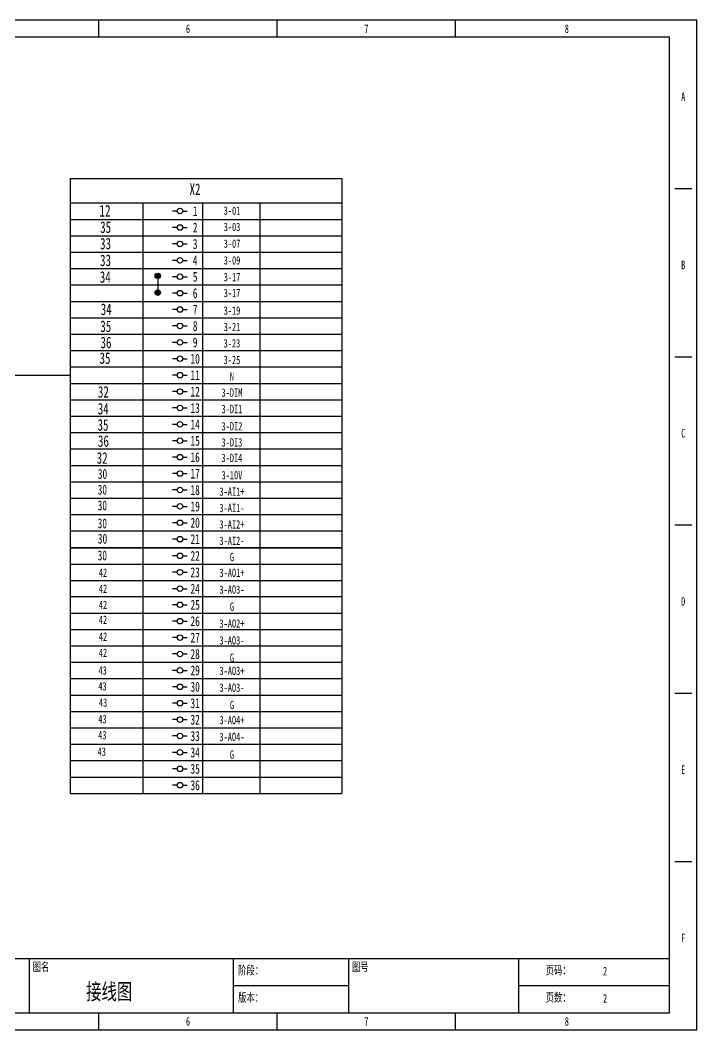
# Model space of a CAD drawing. Header units: millimetres. Extents: x 401220 to 2750366, y -101310 to 943175.
# Drawn here: x 1353266 to 1382618, y 390497 to 434274 of the extents above; entities that cross this region are included whole.
import ezdxf
from ezdxf.enums import TextEntityAlignment as Align

# ---------------------------------------------------------------- set-up
doc = ezdxf.new("R2010")
doc.units = ezdxf.units.MM
doc.styles.add('IDQSTYLE', font='NSimSun.ttf', dxfattribs={"width": 0.7})

msp = doc.modelspace()

# ---------------------------------------------------------------- hatches: boundary and pattern name
h = msp.add_hatch(color=256)
h.dxf.hatch_style = 1
h.paths.add_polyline_path([(1359347.79558, 423190.19194, 1), (1359116.82873, 423190.19194, 1)])
h = msp.add_hatch(color=256)
h.dxf.hatch_style = 1
h.paths.add_polyline_path([(1359347.79558, 422455.16772, 1), (1359116.82873, 422455.16772, 1)])

# ---------------------------------------------------------------- linework, layer by layer
at = {"ltscale": 4}
for p, q in [((1356676.72868, 433536.69009), (1356676.72868, 434273.6704)), ((1364415.02198, 433536.69009), (1364415.02198, 434273.6704)), ((1372153.31529, 433536.69009), (1372153.31529, 434273.6704)), ((1381660.36134, 426977.56529), (1382397.34166, 426977.56529)), ((1360075.81212, 425998.98723), (1359875.87917, 425998.98723)), ((1360315.73166, 425998.98723), (1360515.66461, 425998.98723)), ((1360075.81212, 425283.41753), (1359875.87917, 425283.41753)), ((1360315.73166, 425283.41753), (1360515.66461, 425283.41753)), ((1360075.8121, 424571.94402), (1359875.87915, 424571.94402)), ((1360315.73164, 424571.94402), (1360515.66459, 424571.94402)), ((1360075.81212, 423860.77456), (1359875.87917, 423860.77456)), ((1360315.73166, 423860.77456), (1360515.66461, 423860.77456)), ((1360075.81208, 423149.60509), (1359875.87913, 423149.60509)), ((1360315.73162, 423149.60509), (1360515.66457, 423149.60509)), ((1360075.8122, 422438.73967), (1359875.87925, 422438.73967)), ((1360315.73174, 422438.73967), (1360515.66468, 422438.73967)), ((1360075.81221, 421727.57021), (1359875.87927, 421727.57021)), ((1360315.73175, 421727.57021), (1360515.6647, 421727.57021)), ((1360075.8122, 421016.09671), (1359875.87925, 421016.09671)), ((1360315.73174, 421016.09671), (1360515.66468, 421016.09671)), ((1360075.81221, 420304.92724), (1359875.87927, 420304.92724)), ((1360315.73175, 420304.92724), (1360515.6647, 420304.92724)), ((1360075.81218, 419593.75778), (1359875.87923, 419593.75778)), ((1360315.73172, 419593.75778), (1360515.66467, 419593.75778)), ((1381660.36134, 419681.46018), (1382397.34166, 419681.46018)), ((1360075.8121, 418882.89236), (1359875.87915, 418882.89236)), ((1360315.73164, 418882.89236), (1360515.66459, 418882.89236)), ((1360075.81212, 418171.7229), (1359875.87917, 418171.7229)), ((1360315.73166, 418171.7229), (1360515.66461, 418171.7229)), ((1360075.8121, 417460.24939), (1359875.87915, 417460.24939)), ((1360315.73164, 417460.24939), (1360515.66459, 417460.24939)), ((1360075.81212, 416749.07993), (1359875.87917, 416749.07993)), ((1360315.73166, 416749.07993), (1360515.66461, 416749.07993)), ((1360075.81208, 416037.91047), (1359875.87913, 416037.91047)), ((1360315.73162, 416037.91047), (1360515.66457, 416037.91047)), ((1360075.8121, 415326.741), (1359875.87915, 415326.741)), ((1360315.73164, 415326.741), (1360515.66459, 415326.741)), ((1360075.81212, 414615.57154), (1359875.87917, 414615.57154)), ((1360315.73166, 414615.57154), (1360515.66461, 414615.57154)), ((1360075.81214, 413904.40208), (1359875.87919, 413904.40208)), ((1360315.73168, 413904.40208), (1360515.66463, 413904.40208)), ((1360075.81216, 413193.23262), (1359875.87921, 413193.23262)), ((1360315.7317, 413193.23262), (1360515.66465, 413193.23262)), ((1360075.81218, 412482.06315), (1359875.87923, 412482.06315)), ((1360315.73172, 412482.06315), (1360515.66467, 412482.06315)), ((1381660.36134, 412385.35507), (1382397.34166, 412385.35507)), ((1360075.8122, 411770.89369), (1359875.87925, 411770.89369)), ((1360315.73174, 411770.89369), (1360515.66468, 411770.89369)), ((1360075.81205, 411046.62434), (1359875.8791, 411046.62434)), ((1360315.73159, 411046.62434), (1360515.66454, 411046.62434)), ((1360075.81207, 410335.45488), (1359875.87912, 410335.45488)), ((1360315.73161, 410335.45488), (1360515.66456, 410335.45488)), ((1360075.81209, 409624.28541), (1359875.87914, 409624.28541)), ((1360315.73163, 409624.28541), (1360515.66458, 409624.28541)), ((1360075.81222, 408926.21622), (1359875.87927, 408926.21622)), ((1360315.73175, 408926.21622), (1360515.6647, 408926.21622)), ((1360075.81223, 408215.04676), (1359875.87928, 408215.04676)), ((1360315.73177, 408215.04676), (1360515.66472, 408215.04676)), ((1360075.81225, 407503.8773), (1359875.8793, 407503.8773)), ((1360315.73179, 407503.8773), (1360515.66474, 407503.8773)), ((1360075.81238, 406792.70783), (1359875.87943, 406792.70783)), ((1360315.73192, 406792.70783), (1360515.66487, 406792.70783)), ((1360075.8124, 406081.53837), (1359875.87945, 406081.53837)), ((1360315.73194, 406081.53837), (1360515.66489, 406081.53837)), ((1360075.81242, 405370.36891), (1359875.87947, 405370.36891)), ((1360315.73195, 405370.36891), (1360515.6649, 405370.36891)), ((1381660.36134, 405089.24995), (1382397.34166, 405089.24995)), ((1360075.81254, 404659.19945), (1359875.87959, 404659.19945)), ((1360315.73208, 404659.19945), (1360515.66503, 404659.19945)), ((1360075.81256, 403948.02998), (1359875.87961, 403948.02998)), ((1360315.7321, 403948.02998), (1360515.66505, 403948.02998)), ((1360075.81258, 403236.86052), (1359875.87963, 403236.86052)), ((1360315.73212, 403236.86052), (1360515.66507, 403236.86052)), ((1360075.8127, 402525.69106), (1359875.87975, 402525.69106)), ((1360315.73224, 402525.69106), (1360515.66519, 402525.69106)), ((1360075.81283, 401814.5216), (1359875.87988, 401814.5216)), ((1360315.73236, 401814.5216), (1360515.66531, 401814.5216)), ((1360075.81295, 401103.35213), (1359875.88, 401103.35213)), ((1360315.73249, 401103.35213), (1360515.66544, 401103.35213)), ((1381660.36134, 397793.14484), (1382397.34166, 397793.14484)), ((1320859.4854, 393592.35705), (1381439.26725, 393592.35705)), ((1353655.10939, 393592.35705), (1353655.10939, 391234.02004)), ((1362498.87317, 393592.35705), (1362498.87317, 391234.02004)), ((1367510.3393, 393592.35705), (1367510.3393, 391234.02004)), ((1374880.14245, 393592.35705), (1374880.14245, 391234.02004)), ((1362498.87317, 392413.18855), (1367510.3393, 392413.18855)), ((1374880.14245, 392413.18855), (1381439.26725, 392413.18855)), ((1356676.72868, 390497.03973), (1356676.72868, 391234.02004)), ((1364415.02198, 390497.03973), (1364415.02198, 391234.02004)), ((1372153.31529, 390497.03973), (1372153.31529, 391234.02004))]:
    msp.add_line(p, q, dxfattribs=at)
for p, q in [((1355433.73352, 427415.36432), (1355433.73355, 426348.61013)), ((1355433.73352, 427415.36432), (1367220.21454, 427415.36432)), ((1367220.21454, 427415.36432), (1367220.21457, 426348.61013)), ((1355433.73351, 426348.61013), (1355433.73353, 425637.44067)), ((1355433.73351, 426348.61013), (1355433.73353, 425637.44067)), ((1355433.73351, 426348.61013), (1366812.44492, 426348.61013)), ((1355433.73355, 426348.61013), (1366812.44496, 426348.61013)), ((1355841.50313, 426348.61013), (1367220.21454, 426348.61013)), ((1355841.50317, 426348.61013), (1367220.21457, 426348.61013)), ((1358579.83171, 426348.61013), (1358579.83173, 425637.44067)), ((1361175.2741, 426348.61013), (1361175.27412, 425637.44067)), ((1363664.36722, 426348.61013), (1363664.36724, 425637.44067)), ((1367220.21454, 426348.61013), (1367220.21455, 425637.44067)), ((1367220.21454, 426348.61013), (1367220.21455, 425637.44067)), ((1355433.73353, 425637.44067), (1355433.73355, 424926.2712)), ((1355433.73353, 425637.44067), (1355433.73355, 424926.2712)), ((1355433.73353, 425637.44067), (1366812.44494, 425637.44067)), ((1355841.50315, 425637.44067), (1367220.21455, 425637.44067)), ((1358579.83173, 425637.44067), (1358579.83175, 424926.2712)), ((1361175.27412, 425637.44067), (1361175.27414, 424926.2712)), ((1363664.36724, 425637.44067), (1363664.36726, 424926.2712)), ((1367220.21455, 425637.44067), (1367220.21457, 424926.2712)), ((1367220.21455, 425637.44067), (1367220.21457, 424926.2712)), ((1355433.73355, 424926.2712), (1355433.73357, 424215.10174)), ((1355433.73355, 424926.2712), (1355433.73357, 424215.10174)), ((1355433.73355, 424926.2712), (1366812.44496, 424926.2712)), ((1355841.50317, 424926.2712), (1367220.21457, 424926.2712)), ((1358579.83175, 424926.2712), (1358579.83176, 424215.10174)), ((1361175.27414, 424926.2712), (1361175.27416, 424215.10174)), ((1363664.36726, 424926.2712), (1363664.36728, 424215.10174)), ((1367220.21457, 424926.2712), (1367220.21459, 424215.10174)), ((1367220.21457, 424926.2712), (1367220.21459, 424215.10174)), ((1355433.73357, 424215.10174), (1355433.73359, 423503.93228)), ((1355433.73357, 424215.10174), (1355433.73359, 423503.93228)), ((1355433.73357, 424215.10174), (1366812.44498, 424215.10174)), ((1355841.50319, 424215.10174), (1367220.21459, 424215.10174)), ((1358579.83176, 424215.10174), (1358579.83178, 423503.93228)), ((1361175.27416, 424215.10174), (1361175.27418, 423503.93228)), ((1363664.36728, 424215.10174), (1363664.3673, 423503.93228)), ((1367220.21459, 424215.10174), (1367220.21461, 423503.93228)), ((1367220.21459, 424215.10174), (1367220.21461, 423503.93228)), ((1355433.73359, 423503.93228), (1355433.73361, 422792.76281)), ((1355433.73359, 423503.93228), (1355433.73361, 422792.76281)), ((1355433.73359, 423503.93228), (1366812.44499, 423503.93228)), ((1355841.50321, 423503.93228), (1367220.21461, 423503.93228)), ((1358579.83178, 423503.93228), (1358579.8318, 422792.76281)), ((1361175.27418, 423503.93228), (1361175.2742, 422792.76281)), ((1363664.3673, 423503.93228), (1363664.36732, 422792.76281)), ((1367220.21461, 423503.93228), (1367220.21463, 422792.76281)), ((1367220.21461, 423503.93228), (1367220.21463, 422792.76281)), ((1359232.31216, 423190.19194), (1359232.31216, 422455.16772)), ((1355433.73361, 422792.76281), (1366812.44501, 422792.76281)), ((1355433.73361, 422792.76281), (1355433.73363, 422081.59335)), ((1355433.73361, 422792.76281), (1355433.73363, 422081.59335)), ((1355433.73361, 422792.76281), (1366812.44501, 422792.76281)), ((1355433.73365, 422792.76281), (1366812.44505, 422792.76281)), ((1355841.50323, 422792.76281), (1367220.21463, 422792.76281)), ((1355841.50323, 422792.76281), (1367220.21463, 422792.76281)), ((1355841.50326, 422792.76281), (1367220.21467, 422792.76281)), ((1358579.8318, 422792.76281), (1358579.83182, 422081.59335)), ((1361175.2742, 422792.76281), (1361175.27422, 422081.59335)), ((1363664.36732, 422792.76281), (1363664.36734, 422081.59335)), ((1367220.21463, 422792.76281), (1367220.21465, 422081.59335)), ((1367220.21463, 422792.76281), (1367220.21465, 422081.59335)), ((1355433.73363, 422081.59335), (1355433.73365, 421370.42389)), ((1355433.73363, 422081.59335), (1355433.73365, 421370.42389)), ((1355433.73363, 422081.59335), (1366812.44503, 422081.59335)), ((1355841.50325, 422081.59335), (1367220.21465, 422081.59335)), ((1358579.83182, 422081.59335), (1358579.83184, 421370.42389)), ((1361175.27422, 422081.59335), (1361175.27424, 421370.42389)), ((1363664.36734, 422081.59335), (1363664.36735, 421370.42389)), ((1367220.21465, 422081.59335), (1367220.21467, 421370.42389)), ((1367220.21465, 422081.59335), (1367220.21467, 421370.42389)), ((1355433.73365, 421370.42389), (1355433.73367, 420659.25443)), ((1355433.73365, 421370.42389), (1355433.73367, 420659.25443)), ((1355433.73365, 421370.42389), (1366812.44505, 421370.42389)), ((1355841.50326, 421370.42389), (1367220.21467, 421370.42389)), ((1358579.83184, 421370.42389), (1358579.83186, 420659.25443)), ((1361175.27424, 421370.42389), (1361175.27425, 420659.25443)), ((1363664.36735, 421370.42389), (1363664.36737, 420659.25443)), ((1367220.21467, 421370.42389), (1367220.21469, 420659.25443)), ((1367220.21467, 421370.42389), (1367220.21469, 420659.25443)), ((1355433.73367, 420659.25443), (1355433.73369, 419948.08496)), ((1355433.73367, 420659.25443), (1355433.73369, 419948.08496)), ((1355433.73367, 420659.25443), (1366812.44507, 420659.25443)), ((1355841.50328, 420659.25443), (1367220.21469, 420659.25443)), ((1358579.83186, 420659.25443), (1358579.83188, 419948.08496)), ((1361175.27425, 420659.25443), (1361175.27427, 419948.08496)), ((1363664.36737, 420659.25443), (1363664.36739, 419948.08496)), ((1367220.21469, 420659.25443), (1367220.21471, 419948.08496)), ((1367220.21469, 420659.25443), (1367220.21471, 419948.08496)), ((1355433.73369, 419948.08496), (1355433.7337, 419236.9155)), ((1355433.73369, 419948.08496), (1355433.7337, 419236.9155)), ((1355433.73369, 419948.08496), (1366812.44509, 419948.08496)), ((1355841.5033, 419948.08496), (1367220.21471, 419948.08496)), ((1358579.83188, 419948.08496), (1358579.8319, 419236.9155)), ((1361175.27427, 419948.08496), (1361175.27429, 419236.9155)), ((1363664.36739, 419948.08496), (1363664.36741, 419236.9155)), ((1367220.21471, 419948.08496), (1367220.21473, 419236.9155)), ((1367220.21471, 419948.08496), (1367220.21473, 419236.9155)), ((1355433.73351, 419236.9155), (1355433.73353, 418525.74604)), ((1355433.73351, 419236.9155), (1355433.73353, 418525.74604)), ((1355433.73351, 419236.9155), (1366812.44492, 419236.9155)), ((1355433.73355, 419236.9155), (1366812.44496, 419236.9155)), ((1355433.7337, 419236.9155), (1366812.44511, 419236.9155)), ((1355841.50313, 419236.9155), (1367220.21454, 419236.9155)), ((1355841.50317, 419236.9155), (1367220.21457, 419236.9155)), ((1355841.50332, 419236.9155), (1367220.21473, 419236.9155)), ((1358579.83171, 419236.9155), (1358579.83173, 418525.74604)), ((1361175.2741, 419236.9155), (1361175.27412, 418525.74604)), ((1363664.36722, 419236.9155), (1363664.36724, 418525.74604)), ((1367220.21454, 419236.9155), (1367220.21455, 418525.74604)), ((1367220.21454, 419236.9155), (1367220.21455, 418525.74604)), ((1352876.68809, 418881.33077), (1355433.73352, 418881.33077)), ((1355433.73353, 418525.74604), (1355433.73355, 417814.57658)), ((1355433.73353, 418525.74604), (1355433.73355, 417814.57658)), ((1355433.73353, 418525.74604), (1366812.44494, 418525.74604)), ((1355841.50315, 418525.74604), (1367220.21455, 418525.74604)), ((1358579.83173, 418525.74604), (1358579.83175, 417814.57658)), ((1361175.27412, 418525.74604), (1361175.27414, 417814.57658)), ((1363664.36724, 418525.74604), (1363664.36726, 417814.57658)), ((1367220.21455, 418525.74604), (1367220.21457, 417814.57658)), ((1367220.21455, 418525.74604), (1367220.21457, 417814.57658)), ((1355433.73355, 417814.57658), (1355433.73357, 417103.40711)), ((1355433.73355, 417814.57658), (1355433.73357, 417103.40711)), ((1355433.73355, 417814.57658), (1366812.44496, 417814.57658)), ((1355841.50317, 417814.57658), (1367220.21457, 417814.57658)), ((1358579.83175, 417814.57658), (1358579.83176, 417103.40711)), ((1361175.27414, 417814.57658), (1361175.27416, 417103.40711)), ((1363664.36726, 417814.57658), (1363664.36728, 417103.40711)), ((1367220.21457, 417814.57658), (1367220.21459, 417103.40711)), ((1367220.21457, 417814.57658), (1367220.21459, 417103.40711)), ((1355433.73357, 417103.40711), (1355433.73359, 416392.23765)), ((1355433.73357, 417103.40711), (1355433.73359, 416392.23765)), ((1355433.73357, 417103.40711), (1366812.44498, 417103.40711)), ((1355841.50319, 417103.40711), (1367220.21459, 417103.40711)), ((1358579.83176, 417103.40711), (1358579.83178, 416392.23765)), ((1361175.27416, 417103.40711), (1361175.27418, 416392.23765)), ((1363664.36728, 417103.40711), (1363664.3673, 416392.23765)), ((1367220.21459, 417103.40711), (1367220.21461, 416392.23765)), ((1367220.21459, 417103.40711), (1367220.21461, 416392.23765)), ((1355433.73359, 416392.23765), (1355433.73361, 415681.06819)), ((1355433.73359, 416392.23765), (1355433.73361, 415681.06819)), ((1355433.73359, 416392.23765), (1366812.44499, 416392.23765)), ((1355841.50321, 416392.23765), (1367220.21461, 416392.23765)), ((1358579.83178, 416392.23765), (1358579.8318, 415681.06819)), ((1361175.27418, 416392.23765), (1361175.2742, 415681.06819)), ((1363664.3673, 416392.23765), (1363664.36732, 415681.06819)), ((1367220.21461, 416392.23765), (1367220.21463, 415681.06819)), ((1367220.21461, 416392.23765), (1367220.21463, 415681.06819)), ((1355433.73361, 415681.06819), (1355433.73363, 414969.89872)), ((1355433.73361, 415681.06819), (1355433.73363, 414969.89872)), ((1355433.73361, 415681.06819), (1366812.44501, 415681.06819)), ((1355841.50323, 415681.06819), (1367220.21463, 415681.06819)), ((1358579.8318, 415681.06819), (1358579.83182, 414969.89872)), ((1361175.2742, 415681.06819), (1361175.27422, 414969.89872)), ((1363664.36732, 415681.06819), (1363664.36734, 414969.89872)), ((1367220.21463, 415681.06819), (1367220.21465, 414969.89872)), ((1367220.21463, 415681.06819), (1367220.21465, 414969.89872)), ((1355433.73363, 414969.89872), (1355433.73365, 414258.72926)), ((1355433.73363, 414969.89872), (1355433.73365, 414258.72926)), ((1355433.73363, 414969.89872), (1366812.44503, 414969.89872)), ((1355841.50325, 414969.89872), (1367220.21465, 414969.89872)), ((1358579.83182, 414969.89872), (1358579.83184, 414258.72926)), ((1361175.27422, 414969.89872), (1361175.27424, 414258.72926)), ((1363664.36734, 414969.89872), (1363664.36735, 414258.72926)), ((1367220.21465, 414969.89872), (1367220.21467, 414258.72926)), ((1367220.21465, 414969.89872), (1367220.21467, 414258.72926)), ((1355433.73365, 414258.72926), (1355433.73367, 413547.5598)), ((1355433.73365, 414258.72926), (1355433.73367, 413547.5598)), ((1355433.73365, 414258.72926), (1366812.44505, 414258.72926)), ((1355841.50326, 414258.72926), (1367220.21467, 414258.72926)), ((1358579.83184, 414258.72926), (1358579.83186, 413547.5598)), ((1361175.27424, 414258.72926), (1361175.27425, 413547.5598)), ((1363664.36735, 414258.72926), (1363664.36737, 413547.5598)), ((1367220.21467, 414258.72926), (1367220.21469, 413547.5598)), ((1367220.21467, 414258.72926), (1367220.21469, 413547.5598)), ((1355433.73367, 413547.5598), (1355433.73369, 412836.39034)), ((1355433.73367, 413547.5598), (1355433.73369, 412836.39034)), ((1355433.73367, 413547.5598), (1366812.44507, 413547.5598)), ((1355841.50328, 413547.5598), (1367220.21469, 413547.5598)), ((1358579.83186, 413547.5598), (1358579.83188, 412836.39034)), ((1361175.27425, 413547.5598), (1361175.27427, 412836.39034)), ((1363664.36737, 413547.5598), (1363664.36739, 412836.39034)), ((1367220.21469, 413547.5598), (1367220.21471, 412836.39034)), ((1367220.21469, 413547.5598), (1367220.21471, 412836.39034)), ((1355433.73369, 412836.39034), (1355433.7337, 412125.22087)), ((1355433.73369, 412836.39034), (1355433.7337, 412125.22087)), ((1355433.73369, 412836.39034), (1366812.44509, 412836.39034)), ((1355841.5033, 412836.39034), (1367220.21471, 412836.39034)), ((1358579.83188, 412836.39034), (1358579.8319, 412125.22087)), ((1361175.27427, 412836.39034), (1361175.27429, 412125.22087)), ((1363664.36739, 412836.39034), (1363664.36741, 412125.22087)), ((1367220.21471, 412836.39034), (1367220.21473, 412125.22087)), ((1367220.21471, 412836.39034), (1367220.21473, 412125.22087)), ((1355433.7337, 412125.22087), (1355433.73372, 411414.05141)), ((1355433.7337, 412125.22087), (1355433.73372, 411414.05141)), ((1355433.7337, 412125.22087), (1366812.44511, 412125.22087)), ((1355841.50332, 412125.22087), (1367220.21473, 412125.22087)), ((1358579.8319, 412125.22087), (1358579.83192, 411414.05141)), ((1361175.27429, 412125.22087), (1361175.27431, 411414.05141)), ((1363664.36741, 412125.22087), (1363664.36743, 411414.05141)), ((1367220.21473, 412125.22087), (1367220.21474, 411414.05141)), ((1367220.21473, 412125.22087), (1367220.21474, 411414.05141)), ((1355433.73356, 411400.95152), (1355433.73358, 410689.78206)), ((1355433.73356, 411400.95152), (1355433.73358, 410689.78206)), ((1355433.73356, 411400.95152), (1366812.44497, 411400.95152)), ((1355433.73362, 411414.05179), (1366812.44502, 411414.05179)), ((1355433.73372, 411414.05179), (1367220.21474, 411414.05179)), ((1355433.73372, 411414.05141), (1366812.44513, 411414.05141)), ((1355433.73383, 411414.05141), (1367220.21485, 411414.05141)), ((1355841.50318, 411400.95152), (1367220.21458, 411400.95152)), ((1355841.50324, 411414.05179), (1367220.21464, 411414.05179)), ((1355841.50334, 411414.05141), (1367220.21474, 411414.05141)), ((1358579.83176, 411400.95152), (1358579.83177, 410689.78206)), ((1361175.27415, 411400.95152), (1361175.27417, 410689.78206)), ((1363664.36727, 411400.95152), (1363664.36729, 410689.78206)), ((1367220.21458, 411400.95152), (1367220.2146, 410689.78206)), ((1367220.21458, 411400.95152), (1367220.2146, 410689.78206)), ((1355433.73358, 410689.78206), (1355433.7336, 409978.6126)), ((1355433.73358, 410689.78206), (1355433.7336, 409978.6126)), ((1355433.73358, 410689.78206), (1366812.44499, 410689.78206)), ((1355841.5032, 410689.78206), (1367220.2146, 410689.78206)), ((1358579.83177, 410689.78206), (1358579.83179, 409978.6126)), ((1361175.27417, 410689.78206), (1361175.27419, 409978.6126)), ((1363664.36729, 410689.78206), (1363664.36731, 409978.6126)), ((1367220.2146, 410689.78206), (1367220.21462, 409978.6126)), ((1367220.2146, 410689.78206), (1367220.21462, 409978.6126)), ((1355433.7336, 409978.6126), (1355433.73362, 409267.44313)), ((1355433.7336, 409978.6126), (1355433.73362, 409267.44313)), ((1355433.7336, 409978.6126), (1366812.445, 409978.6126)), ((1355841.50322, 409978.6126), (1367220.21462, 409978.6126)), ((1358579.83179, 409978.6126), (1358579.83181, 409267.44313)), ((1361175.27419, 409978.6126), (1361175.27421, 409267.44313)), ((1363664.36731, 409978.6126), (1363664.36733, 409267.44313)), ((1367220.21462, 409978.6126), (1367220.21464, 409267.44313)), ((1367220.21462, 409978.6126), (1367220.21464, 409267.44313)), ((1355433.73372, 409280.54341), (1355433.73374, 408569.37394)), ((1355433.73372, 409280.54341), (1355433.73374, 408569.37394)), ((1355433.73372, 409280.54341), (1366812.44513, 409280.54341)), ((1355841.50334, 409280.54341), (1367220.21475, 409280.54341)), ((1358579.83192, 409280.54341), (1358579.83194, 408569.37394)), ((1361175.27431, 409280.54341), (1361175.27433, 408569.37394)), ((1363664.36743, 409280.54341), (1363664.36745, 408569.37394)), ((1367220.21475, 409280.54341), (1367220.21476, 408569.37394)), ((1367220.21475, 409280.54341), (1367220.21476, 408569.37394)), ((1355433.73374, 408569.37394), (1355433.73376, 407858.20448)), ((1355433.73374, 408569.37394), (1355433.73376, 407858.20448)), ((1355433.73374, 408569.37394), (1366812.44515, 408569.37394)), ((1355841.50336, 408569.37394), (1367220.21476, 408569.37394)), ((1358579.83194, 408569.37394), (1358579.83196, 407858.20448)), ((1361175.27433, 408569.37394), (1361175.27435, 407858.20448)), ((1363664.36745, 408569.37394), (1363664.36747, 407858.20448)), ((1367220.21476, 408569.37394), (1367220.21478, 407858.20448)), ((1367220.21476, 408569.37394), (1367220.21478, 407858.20448)), ((1355433.73376, 407858.20448), (1355433.73378, 407147.03502)), ((1355433.73376, 407858.20448), (1355433.73378, 407147.03502)), ((1355433.73376, 407858.20448), (1366812.44517, 407858.20448)), ((1355841.50338, 407858.20448), (1367220.21478, 407858.20448)), ((1358579.83196, 407858.20448), (1358579.83197, 407147.03502)), ((1361175.27435, 407858.20448), (1361175.27437, 407147.03502)), ((1363664.36747, 407858.20448), (1363664.36749, 407147.03502)), ((1367220.21478, 407858.20448), (1367220.2148, 407147.03502)), ((1367220.21478, 407858.20448), (1367220.2148, 407147.03502)), ((1355433.73378, 407147.03502), (1366812.44519, 407147.03502)), ((1355433.73378, 407147.03502), (1366812.44519, 407147.03502)), ((1355433.73389, 407147.03502), (1367220.21491, 407147.03502)), ((1355433.73389, 407147.03502), (1367220.21491, 407147.03502)), ((1355433.73389, 407147.03502), (1355433.73391, 406435.86555)), ((1355433.73389, 407147.03502), (1355433.73391, 406435.86555)), ((1355433.73389, 407147.03502), (1366812.44529, 407147.03502)), ((1355841.5034, 407147.03502), (1367220.2148, 407147.03502)), ((1355841.5034, 407147.03502), (1367220.2148, 407147.03502)), ((1355841.5035, 407147.03502), (1367220.21491, 407147.03502)), ((1358579.83208, 407147.03502), (1358579.8321, 406435.86555)), ((1361175.27447, 407147.03502), (1361175.27449, 406435.86555)), ((1363664.36759, 407147.03502), (1363664.36761, 406435.86555)), ((1367220.21491, 407147.03502), (1367220.21493, 406435.86555)), ((1367220.21491, 407147.03502), (1367220.21493, 406435.86555)), ((1355433.73391, 406435.86555), (1355433.73392, 405724.69609)), ((1355433.73391, 406435.86555), (1355433.73392, 405724.69609)), ((1355433.73391, 406435.86555), (1366812.44531, 406435.86555)), ((1355841.50352, 406435.86555), (1367220.21493, 406435.86555)), ((1358579.8321, 406435.86555), (1358579.83212, 405724.69609)), ((1361175.27449, 406435.86555), (1361175.27451, 405724.69609)), ((1363664.36761, 406435.86555), (1363664.36763, 405724.69609)), ((1367220.21493, 406435.86555), (1367220.21495, 405724.69609)), ((1367220.21493, 406435.86555), (1367220.21495, 405724.69609)), ((1355433.73392, 405724.69609), (1355433.73394, 405013.52663)), ((1355433.73392, 405724.69609), (1355433.73394, 405013.52663)), ((1355433.73392, 405724.69609), (1366812.44533, 405724.69609)), ((1355841.50354, 405724.69609), (1367220.21495, 405724.69609)), ((1358579.83212, 405724.69609), (1358579.83214, 405013.52663)), ((1361175.27451, 405724.69609), (1361175.27453, 405013.52663)), ((1363664.36763, 405724.69609), (1363664.36765, 405013.52663)), ((1367220.21495, 405724.69609), (1367220.21496, 405013.52663)), ((1367220.21495, 405724.69609), (1367220.21496, 405013.52663)), ((1355433.73405, 405013.52663), (1355433.73407, 404302.35717)), ((1355433.73405, 405013.52663), (1355433.73407, 404302.35717)), ((1355433.73405, 405013.52663), (1366812.44545, 405013.52663)), ((1355841.50367, 405013.52663), (1367220.21507, 405013.52663)), ((1358579.83224, 405013.52663), (1358579.83226, 404302.35717)), ((1361175.27464, 405013.52663), (1361175.27466, 404302.35717)), ((1363664.36776, 405013.52663), (1363664.36777, 404302.35717)), ((1367220.21507, 405013.52663), (1367220.21509, 404302.35717)), ((1367220.21507, 405013.52663), (1367220.21509, 404302.35717)), ((1355433.73407, 404302.35717), (1355433.73409, 403591.1877)), ((1355433.73407, 404302.35717), (1355433.73409, 403591.1877)), ((1355433.73407, 404302.35717), (1366812.44547, 404302.35717)), ((1355841.50368, 404302.35717), (1367220.21509, 404302.35717)), ((1358579.83226, 404302.35717), (1358579.83228, 403591.1877)), ((1361175.27466, 404302.35717), (1361175.27467, 403591.1877)), ((1363664.36777, 404302.35717), (1363664.36779, 403591.1877)), ((1367220.21509, 404302.35717), (1367220.21511, 403591.1877)), ((1367220.21509, 404302.35717), (1367220.21511, 403591.1877)), ((1355433.73409, 403591.1877), (1355433.73411, 402880.01824)), ((1355433.73409, 403591.1877), (1355433.73411, 402880.01824)), ((1355433.73409, 403591.1877), (1366812.44549, 403591.1877)), ((1355841.5037, 403591.1877), (1367220.21511, 403591.1877)), ((1358579.83228, 403591.1877), (1358579.8323, 402880.01824)), ((1361175.27467, 403591.1877), (1361175.27469, 402880.01824)), ((1363664.36779, 403591.1877), (1363664.36781, 402880.01824)), ((1367220.21511, 403591.1877), (1367220.21513, 402880.01824)), ((1367220.21511, 403591.1877), (1367220.21513, 402880.01824)), ((1355433.73411, 402880.01824), (1366812.44551, 402880.01824)), ((1355433.73421, 402880.01824), (1367220.21523, 402880.01824)), ((1355433.73421, 402880.01824), (1355433.73423, 402168.84878)), ((1355433.73421, 402880.01824), (1355433.73423, 402168.84878)), ((1355433.73421, 402880.01824), (1366812.44561, 402880.01824)), ((1355841.50372, 402880.01824), (1367220.21513, 402880.01824)), ((1355841.50383, 402880.01824), (1367220.21523, 402880.01824)), ((1358579.8324, 402880.01824), (1358579.83242, 402168.84878)), ((1361175.2748, 402880.01824), (1361175.27482, 402168.84878)), ((1363664.36792, 402880.01824), (1363664.36794, 402168.84878)), ((1367220.21523, 402880.01824), (1367220.21525, 402168.84878)), ((1367220.21523, 402880.01824), (1367220.21525, 402168.84878)), ((1355433.73423, 402168.84878), (1366812.44563, 402168.84878)), ((1355433.73433, 402168.84878), (1367220.21536, 402168.84878)), ((1355433.73433, 402168.84878), (1355433.73435, 401457.67932)), ((1355433.73433, 402168.84878), (1355433.73435, 401457.67932)), ((1355433.73433, 402168.84878), (1366812.44574, 402168.84878)), ((1355841.50385, 402168.84878), (1367220.21525, 402168.84878)), ((1355841.50395, 402168.84878), (1367220.21536, 402168.84878)), ((1358579.83253, 402168.84878), (1358579.83255, 401457.67932)), ((1361175.27492, 402168.84878), (1361175.27494, 401457.67932)), ((1363664.36804, 402168.84878), (1363664.36806, 401457.67932)), ((1367220.21536, 402168.84878), (1367220.21537, 401457.67932)), ((1367220.21536, 402168.84878), (1367220.21537, 401457.67932)), ((1355433.73435, 401457.67932), (1366812.44576, 401457.67932)), ((1355433.73446, 401457.67932), (1367220.21548, 401457.67932)), ((1355433.73446, 401457.67932), (1355433.73448, 400746.50985)), ((1355433.73446, 401457.67932), (1355433.73448, 400746.50985)), ((1355433.73446, 401457.67932), (1366812.44586, 401457.67932)), ((1355841.50397, 401457.67932), (1367220.21537, 401457.67932)), ((1355841.50408, 401457.67932), (1367220.21548, 401457.67932)), ((1358579.83265, 401457.67932), (1358579.83267, 400746.50985)), ((1361175.27505, 401457.67932), (1361175.27506, 400746.50985)), ((1363664.36817, 401457.67932), (1363664.36818, 400746.50985)), ((1367220.21548, 401457.67932), (1367220.2155, 400746.50985)), ((1367220.21548, 401457.67932), (1367220.2155, 400746.50985)), ((1355433.73448, 400746.50985), (1366812.44588, 400746.50985)), ((1355433.73458, 400746.50985), (1367220.2156, 400746.50985)), ((1355841.50409, 400746.50985), (1367220.2155, 400746.50985))]:
    msp.add_line(p, q)
for points in [[(1317985.26218, 390497.03973), (1382618.43575, 390497.03973), (1382618.43575, 434273.6704), (1317985.26218, 434273.6704)], [(1320859.4854, 391234.02004), (1381439.26725, 391234.02004), (1381439.26725, 433536.69009), (1320859.4854, 433536.69009)]]:
    msp.add_lwpolyline(points, close=True, dxfattribs=at)
for centre in [(1360195.77189, 425998.98723), (1360195.77189, 425283.41753), (1360195.77187, 424571.94402), (1360195.77189, 423860.77456), (1360195.77185, 423149.60509), (1360195.77197, 422438.73967), (1360195.77198, 421727.57021), (1360195.77197, 421016.09671), (1360195.77198, 420304.92724), (1360195.77195, 419593.75778), (1360195.77187, 418882.89236), (1360195.77189, 418171.7229), (1360195.77187, 417460.24939), (1360195.77189, 416749.07993), (1360195.77185, 416037.91047), (1360195.77187, 415326.741), (1360195.77189, 414615.57154), (1360195.77191, 413904.40208), (1360195.77193, 413193.23262), (1360195.77195, 412482.06315), (1360195.77197, 411770.89369), (1360195.77182, 411046.62434), (1360195.77184, 410335.45488), (1360195.77186, 409624.28541), (1360195.77198, 408926.21622), (1360195.772, 408215.04676), (1360195.77202, 407503.8773), (1360195.77215, 406792.70783), (1360195.77217, 406081.53837), (1360195.77219, 405370.36891), (1360195.77231, 404659.19945), (1360195.77233, 403948.02998), (1360195.77235, 403236.86052), (1360195.77247, 402525.69106), (1360195.7726, 401814.5216), (1360195.77272, 401103.35213)]:
    msp.add_circle(centre, 119.95977, dxfattribs=at)
for centre in [(1359232.31216, 423190.19194), (1359232.31216, 422455.16772)]:
    msp.add_circle(centre, 115.48342)

# ---------------------------------------------------------------- texts
at = {"style": 'IDQSTYLE', "width": 0.7}
for s, p in [('6', (1360545.87533, 433610.38812)), ('7', (1368284.16863, 433610.38812)), ('8', (1376980.53634, 433610.38812)), ('A', (1382028.8515, 430662.46686)), ('B', (1382028.8515, 423366.36175)), ('C', (1382028.8515, 416070.25664)), ('D', (1382028.8515, 408774.15153)), ('E', (1382028.8515, 401478.04641)), ('F', (1382028.8515, 394181.9413)), ('6', (1360545.87533, 390570.73776)), ('7', (1368284.16863, 390570.73776)), ('8', (1376980.53634, 390570.73776))]:
    msp.add_text(s, height=369.22714, dxfattribs=at).set_placement(p, align=Align.BOTTOM_CENTER)
for s, height, p in [('X2', 497.818624, (1360849.2463, 426947.78333)), ('12', 506.768077, (1356945.0238, 426012.23367)), ('1', 426.70168, (1360855.97388, 425993.0254)), ('@N421', 0.142234, (1361175.2741, 425993.0254)), ('3-01', 361.4625, (1362455.62906, 426017.14603)), ('35', 497.818624, (1356972.20277, 425298.42783)), ('2', 426.70168, (1360855.9739, 425281.85593)), ('3-03', 361.4625, (1362455.62906, 425310.28869)), ('33', 497.818624, (1356968.3209, 424585.88524)), ('3', 426.70168, (1360855.97392, 424570.68647)), ('3-07', 361.4625, (1362455.62906, 424585.76032)), ('33', 497.818624, (1356968.3209, 423861.33896)), ('4', 426.70168, (1360855.97394, 423859.51701)), ('3-09', 361.4625, (1362455.62906, 423861.23195)), ('34', 497.818624, (1356956.74007, 423138.64209)), ('5', 426.70168, (1360855.97405, 423148.65159)), ('3-17', 361.4625, (1362455.62906, 423136.70357)), ('6', 426.70168, (1360855.97407, 422437.48213)), ('3-17', 361.4625, (1362455.62906, 422448.54419)), ('@N421', 0.142234, (1361175.2742, 422437.17808)), ('34', 497.818624, (1356997.55835, 421738.07261)), ('7', 426.70168, (1360855.97405, 421726.00862)), ('3-19', 361.4625, (1362455.62906, 421682.78251)), ('35', 497.818624, (1356978.95142, 421001.26404)), ('8', 426.70168, (1360855.97407, 421014.83916)), ('3-21', 361.4625, (1362455.62906, 420975.92518)), ('36', 497.818624, (1356988.58307, 420298.70965)), ('9', 426.70168, (1360855.97409, 420303.66969)), ('3-23', 361.4625, (1362451.38857, 420264.23242)), ('35', 497.818624, (1356944.72541, 419620.3349)), ('10', 426.701678, (1360855.97415, 419592.80427)), ('3-25', 361.4625, (1362451.38857, 419542.8151)), ('11', 426.701678, (1360855.97417, 418881.63481)), ('N', 361.4625, (1362451.38857, 418830.52974)), ('@N421', 0.142234, (1361175.2741, 418881.33077)), ('32', 497.818624, (1356876.17662, 418157.52525)), ('12', 426.701678, (1360855.97415, 418170.16131)), ('3-DIM', 361.4625, (1362451.38857, 418127.37606)), ('34', 497.818624, (1356868.85903, 417429.41408)), ('13', 426.701678, (1360855.97417, 417458.99184)), ('3-DI1', 361.4625, (1362451.38857, 417415.0907)), ('35', 497.818624, (1356859.30875, 416724.62233)), ('14', 426.701678, (1360855.97419, 416747.82238)), ('3-DI2', 361.4625, (1362451.38857, 416666.27753)), ('36', 497.818624, (1356876.78201, 416026.1391)), ('15', 426.701678, (1360855.97405, 416036.95696)), ('3-DI3', 361.4625, (1362451.38857, 415968.91801)), ('32', 496.075662, (1356822.02899, 415291.34951)), ('16', 426.701678, (1360855.97407, 415325.7875)), ('3-DI4', 361.4625, (1362451.38857, 415293.87657)), ('30', 426.233092, (1356837.41751, 414599.44198)), ('17', 426.701678, (1360855.97409, 414614.61804)), ('3-10V', 361.4625, (1362451.38857, 414546.57908)), ('30', 426.233092, (1356829.17401, 413915.71285)), ('18', 426.701678, (1360855.97411, 413903.44857)), ('3-AI1+', 361.4625, (1362451.38857, 413835.40962)), ('30', 426.233092, (1356829.17401, 413231.98373)), ('19', 426.701678, (1360855.97413, 413192.27911)), ('3-AI1-', 361.4625, (1362451.38857, 413124.24016)), ('30', 426.233092, (1356829.17401, 412457.64024)), ('20', 426.701678, (1360855.97415, 412481.10965)), ('3-AI2+', 361.4625, (1362451.38857, 412413.0707)), ('30', 426.233092, (1356837.41751, 411790.38645)), ('21', 426.701678, (1360855.97417, 411769.94018)), ('3-AI2-', 361.4625, (1362451.38857, 411701.90123)), ('30', 426.233092, (1356829.17401, 411065.46897)), ('22', 426.701678, (1360855.97403, 411045.67083)), ('G', 361.4625, (1362451.38857, 410996.32128)), ('42', 361.717843, (1356855.81337, 410317.91497)), ('23', 426.701678, (1360855.97405, 410334.50137)), ('3-AO1+', 361.4625, (1362451.38857, 410315.0708)), ('42', 361.717843, (1356855.81337, 409620.44279)), ('24', 426.701678, (1360855.97406, 409623.33191)), ('3-AO3-', 361.4625, (1362451.38857, 409585.16004)), ('42', 361.717843, (1356855.81337, 408922.9706)), ('25', 426.701678, (1360855.97419, 408925.26272)), ('G', 361.4625, (1362451.38857, 408844.95429)), ('42', 361.717843, (1356855.81337, 408276.31609)), ('26', 426.701678, (1360855.97421, 408214.09325)), ('3-AO2+', 361.4625, (1362451.38857, 408114.2025)), ('42', 361.717843, (1356855.81337, 407540.907)), ('27', 426.701678, (1360855.97423, 407502.92379)), ('3-AO3-', 361.4625, (1362451.38857, 407384.29174)), ('42', 361.717843, (1356855.81337, 406843.95536)), ('28', 426.701678, (1360855.97435, 406791.75433)), ('G', 361.4625, (1362451.38857, 406630.98572)), ('43', 361.717843, (1356840.52409, 406079.87133)), ('29', 426.701678, (1360855.97437, 406080.58487)), ('3-AO3+', 361.4625, (1362451.38857, 406063.19108)), ('43', 361.717843, (1356835.47733, 405394.27476)), ('30', 426.701678, (1360855.97439, 405369.4154)), ('3-AO3-', 361.4625, (1362451.38857, 405333.28033)), ('43', 361.717843, (1356860.69987, 404688.51388)), ('31', 426.701678, (1360855.97451, 404658.24594)), ('G', 361.4625, (1362451.3889, 404579.97431)), ('43', 361.717843, (1356835.46327, 403966.15266)), ('32', 426.701678, (1360855.97453, 403947.07648)), ('3-AO4+', 361.4625, (1362451.3889, 403927.302)), ('43', 361.717843, (1356830.41933, 403275.51374)), ('33', 426.701678, (1360855.97455, 403235.90701)), ('3-AO4-', 361.4625, (1362451.3889, 403197.39125)), ('43', 361.717843, (1356805.18836, 402558.28161)), ('34', 426.701678, (1360855.97468, 402524.73755)), ('G', 361.4625, (1362451.3889, 402430.98495)), ('35', 426.701678, (1360855.9748, 401813.56809)), ('36', 426.701678, (1360855.97492, 401102.39863))]:
    msp.add_text(s, height=height, dxfattribs=at).set_placement(p, align=Align.MIDDLE_CENTER)
for s, p in [('图名', (1353802.50546, 392929.07477)), ('阶段：', (1362719.96726, 392781.6787)), ('图号', (1367657.73537, 392929.07477)), ('页码：', (1376059.31095, 392781.6787)), ('版本：', (1362719.96726, 391602.5102)), ('页数：', (1376059.31095, 391602.5102))]:
    msp.add_text(s, height=369.227138, dxfattribs=at).set_placement(p, align=Align.BOTTOM_LEFT)
for s, height, p in [('2', 369.22714, (1378638.74205, 392855.37673)), ('接线图', 697.83929, (1357128.37264, 391807.56455)), ('2', 369.22714, (1378638.74205, 391676.20823))]:
    msp.add_text(s, height=height, dxfattribs=at).set_placement(p, align=Align.CENTER)

doc.saveas('drawing.dxf')
